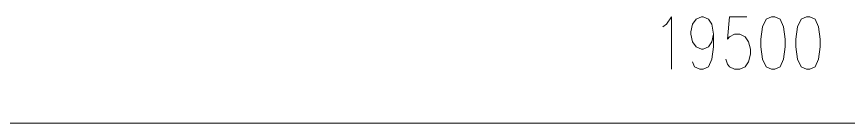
# Model space of a CAD drawing. Header units: millimetres. Extents: x 805 to 6044844, y 120 to 7887884.
# Drawn here: x 5948707 to 5956389, y 7817009 to 7817989 of the extents above; entities that cross this region are included whole.
import ezdxf

# ---------------------------------------------------------------- set-up
doc = ezdxf.new("R2010")
doc.units = ezdxf.units.MM

msp = doc.modelspace()

# ---------------------------------------------------------------- linework, layer by layer
at = {"color": 0, "lineweight": 0}
for points in [[(5954676.4, 7817897.1), (5954708.6, 7817920.1), (5954756.9, 7817989.4), (5954756.9, 7817505.3)], [(5955144.4, 7817827.8), (5955128.3, 7817758.6), (5955096.1, 7817712.5), (5955047.8, 7817689.4), (5955031.7, 7817689.4), (5954982.8, 7817712.5), (5954950.6, 7817758.6), (5954934.5, 7817827.8), (5954934.5, 7817850.9), (5954950.6, 7817920.1), (5954982.8, 7817966.3), (5955031.7, 7817989.4), (5955047.8, 7817989.4), (5955096.1, 7817966.3), (5955128.3, 7817920.1), (5955144.4, 7817827.8), (5955144.4, 7817712.5), (5955128.3, 7817597.6), (5955096.1, 7817528.4), (5955047.8, 7817505.3), (5955015.6, 7817505.3), (5954966.7, 7817528.4), (5954950.6, 7817574.5)], [(5955451.4, 7817989.4), (5955289.8, 7817989.4), (5955273.7, 7817781.7), (5955289.8, 7817804.8), (5955338.7, 7817827.8), (5955387, 7817827.8), (5955435.3, 7817804.8), (5955467.5, 7817758.6), (5955483.6, 7817689.4), (5955483.6, 7817643.8), (5955467.5, 7817574.5), (5955435.3, 7817528.4), (5955387, 7817505.3), (5955338.7, 7817505.3), (5955289.8, 7817528.4), (5955273.7, 7817551.4), (5955257.6, 7817597.6)], [(5965149.2, 7817008.9), (5945656.9, 7817008.9)]]:
    msp.add_lwpolyline(points, dxfattribs=at)
for points in [[(5955677.8, 7817989.4), (5955629, 7817966.3), (5955596.8, 7817897.1), (5955580.7, 7817781.7), (5955580.7, 7817712.5), (5955596.8, 7817597.6), (5955629, 7817528.4), (5955677.8, 7817505.3), (5955710, 7817505.3), (5955758.3, 7817528.4), (5955790.5, 7817597.6), (5955806.6, 7817712.5), (5955806.6, 7817781.7), (5955790.5, 7817897.1), (5955758.3, 7817966.3), (5955710, 7817989.4)], [(5956000.9, 7817989.4), (5955952.1, 7817966.3), (5955919.9, 7817897.1), (5955903.8, 7817781.7), (5955903.8, 7817712.5), (5955919.9, 7817597.6), (5955952.1, 7817528.4), (5956000.9, 7817505.3), (5956033.1, 7817505.3), (5956081.4, 7817528.4), (5956113.6, 7817597.6), (5956129.7, 7817712.5), (5956129.7, 7817781.7), (5956113.6, 7817897.1), (5956081.4, 7817966.3), (5956033.1, 7817989.4)]]:
    msp.add_lwpolyline(points, close=True, dxfattribs=at)

doc.saveas('drawing.dxf')
